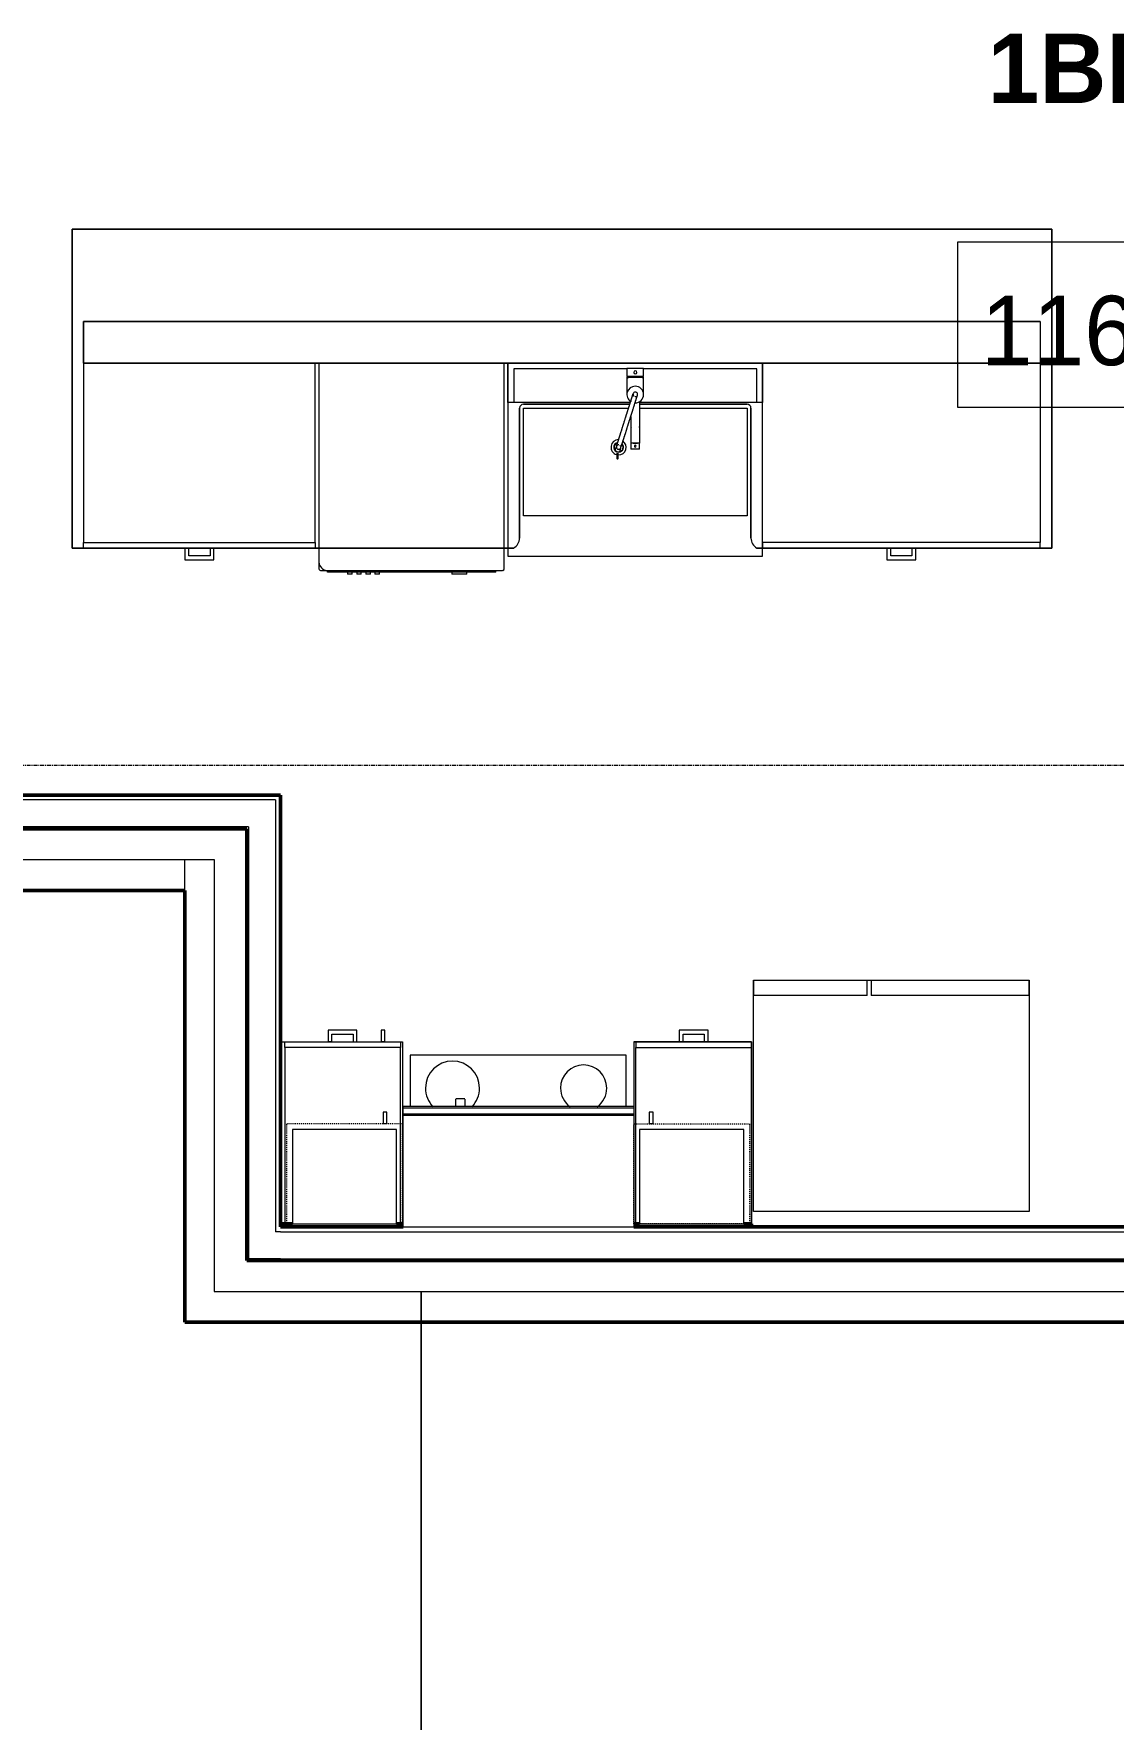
# Model space of a CAD drawing. Header units: inches. Extents: x -4218 to -1830, y 9756 to 12426.
# Drawn here: x -3774.9 to -3635, y 11723.5 to 11942.1 of the extents above; entities that cross this region are included whole.
import ezdxf

# ---------------------------------------------------------------- set-up
doc = ezdxf.new("R2010")
doc.units = ezdxf.units.IN
doc.header["$MEASUREMENT"] = 0
doc.linetypes.add('Dash', pattern=[0.25, 0.125, -0.125])
doc.linetypes.add('Grid Line 1_2_', pattern=[0.875, 0.5, -0.125, 0.125, -0.125])
for name, color, linetype, lineweight in [('0-1', 7, 'Continuous', 5), ('0-2', 252, 'Continuous', 9), ('A-AREA-IDEN', 2, 'Continuous', 9), ('A-FLOR-2', 252, 'Continuous', 9), ('A-FLOR-3', 7, 'Continuous', 9), ('A-FLOR-5', 192, 'Continuous', 9), ('A-WALL-1', 250, 'Continuous', 50), ('A-WALL-2', 10, 'Continuous', 13), ('A-WALL-3', 253, 'Continuous', 9), ('A-WALL-4', 254, 'Continuous', 9), ('A-WALL-5', 252, 'Continuous', 9), ('A-WALL-7', 90, 'Continuous', 9), ('A-WALL-8', 113, 'Continuous', 9), ('P-SANR-FIXT-1', 7, 'Continuous', 9), ('P-SANR-FIXT-2', 252, 'Continuous', 9), ('Q-CASE-1', 253, 'Continuous', 9), ('Q-CASE-2', 252, 'Continuous', 9), ('Q-CASE-3', 7, 'Continuous', 9), ('Q-CASE-5', 254, 'Continuous', 9), ('Q-CASE-6', 7, 'Dash', 9), ('Q-SPCQ-1', 7, 'Continuous', 9), ('Q-SPCQ-2', 253, 'Continuous', 9), ('Q-SPCQ-3', 252, 'Continuous', 9), ('Q-SPCQ-4', 254, 'Continuous', 9), ('Q-SPCQ-5', 90, 'Continuous', 9), ('S-GRID-1', 1, 'Grid Line 1_2_', 9)]:
    doc.layers.add(name, color=color, linetype=linetype, lineweight=lineweight)
doc.styles.add('Century Gothic', font='ufonts.com_century-gothic.ttf', dxfattribs={"height": 9})
doc.styles.add('Century Gothic_B', font='GOTHICB.TTF', dxfattribs={"height": 9})

# ---------------------------------------------------------------- blocks, each defined once
blk = doc.blocks.new('Refrigerator_-_Side-by-Side_6047 - 36_ X 30_-1372843-BACKGROUND - 1ST FLOOR')
at = {"layer": 'Q-SPCQ-1'}
for p, q in [((-17.88, 15.58), (17.87, 15.58)), ((-17.88, -14.42), (-17.88, 15.58)), ((-17.88, 15.58), (-3.13, 15.58)), ((-17.88, 15.58), (-17.88, 13.58)), ((-3.13, 13.58), (-3.13, 15.58)), ((-2.63, 15.58), (17.87, 15.58)), ((-2.63, 15.58), (-2.63, 13.58)), ((17.87, 15.58), (17.87, -14.42)), ((17.87, 13.58), (17.87, 15.58)), ((-3.13, 13.58), (-17.88, 13.58)), ((17.87, 13.58), (-2.63, 13.58)), ((17.87, -14.42), (-17.88, -14.42))]:
    blk.add_line(p, q, dxfattribs=at)
blk = doc.blocks.new('Dishwasher_15404 - 34_ counter-2817256-BACKGROUND - 1ST FLOOR')
at = {"layer": 'Q-SPCQ-1'}
for p, q in [((26.68, 0), (24, 0)), ((26.87, -22.93), (26.87, -0.2)), ((27.12, -1.09), (26.87, -1.09)), ((27.12, -1.09), (27.12, -22.91)), ((27.37, -4.82), (27.12, -4.82)), ((27.37, -4.82), (27.37, -5.81)), ((27.37, -5.81), (27.37, -6.79)), ((27.12, -6.79), (27.37, -6.79)), ((27.37, -16.15), (27.12, -16.15)), ((27.12, -16.74), (27.37, -16.74)), ((27.37, -17.33), (27.12, -17.33)), ((27.37, -16.15), (27.37, -16.74)), ((27.37, -17.33), (27.37, -17.92)), ((27.12, -17.92), (27.37, -17.92)), ((27.37, -18.51), (27.12, -18.51)), ((27.12, -19.1), (27.37, -19.1)), ((27.37, -18.51), (27.37, -19.1)), ((27.37, -19.69), (27.12, -19.69)), ((27.12, -20.28), (27.37, -20.28)), ((27.37, -19.69), (27.37, -20.28)), ((24, -24), (25.8, -24)), ((25.8, -24), (26.68, -24)), ((27.12, -22.91), (26.87, -22.91)), ((26.87, -23.8), (26.87, -22.93))]:
    blk.add_line(p, q, dxfattribs=at)
for centre, radius, start, end in [((26.68, -0.2), 0.197, 360, 90), ((26.68, -0.2), 0.197, 15, 90), ((25.8, -22.93), 1.07, 270, 0), ((26.68, -23.8), 0.197, 270, 0)]:
    blk.add_arc(centre, radius, start, end, dxfattribs=at)
at = {"layer": 'Q-SPCQ-2'}
blk.add_line((0, 0), (0, -24), dxfattribs=at)
at = {"layer": 'Q-SPCQ-3'}
for p, q in [((24, 0), (0, 0)), ((0, -24), (24, -24))]:
    blk.add_line(p, q, dxfattribs=at)
at = {"layer": 'Q-SPCQ-4'}
blk.add_line((0, 0), (0, -24), dxfattribs=at)
blk.add_line((0, 0), (0, -24), dxfattribs=at)
at = {"layer": 'Q-SPCQ-5'}
blk.add_line((0, 0), (0, -24), dxfattribs=at)
blk = doc.blocks.new('Range - 24_ x 30_-2806124-BACKGROUND - 1ST FLOOR')
at = {"layer": 'Q-SPCQ-1'}
blk.add_line((0, -22), (0.12, -22), dxfattribs=at)
for centre, radius, start, end in [((6.5, -6), 3.5, 360, 180), ((23.5, -6), 3, 0, 180), ((6.5, -6), 3.5, 180, 223.5294), ((6.5, -6), 3.5, 316.4706, 0), ((23.5, -6), 3, 180, 234.0467), ((23.5, -6), 3, 306.0252, 0), ((6.5, -6), 3.5, 261.0228, 278.9772)]:
    blk.add_arc(centre, radius, start, end, dxfattribs=at)
blk = doc.blocks.new('Base Cabinet 4 Drawer 254 - Base Cabinet 4 Drawer 254 15_-2556187-BACKGROUND - 1ST FLOOR')
at = {"layer": 'Q-CASE-1'}
for p, q in [((-6.76, -0.37), (-6.76, 0)), ((8.24, 0), (8.24, -0.37)), ((-1.14, -24), (-0.64, -24)), ((2.61, -24), (2.11, -24))]:
    blk.add_line(p, q, dxfattribs=at)
at = {"layer": 'Q-CASE-2'}
for p, q in [((-6.76, -23.25), (-6.76, -0.37)), ((8.24, -0.37), (8.24, -23.25)), ((-6.76, -23.25), (-6.76, -24)), ((8.24, -23.25), (-6.76, -23.25)), ((-6.76, -24), (8.24, -24)), ((-1.14, -24), (-0.64, -24)), ((2.61, -24), (2.11, -24)), ((8.24, -24), (8.24, -23.25))]:
    blk.add_line(p, q, dxfattribs=at)
at = {"layer": 'Q-CASE-3'}
for p, q in [((-1.14, -24), (-1.14, -25.5)), ((-0.64, -25), (-0.64, -24)), ((2.11, -24), (2.11, -25)), ((2.61, -25.5), (2.61, -24)), ((-1.14, -25.5), (2.61, -25.5)), ((2.11, -25), (-0.64, -25))]:
    blk.add_line(p, q, dxfattribs=at)
at = {"layer": 'Q-CASE-5'}
for p, q in [((-6.76, 0), (8.24, 0)), ((-1.14, -24), (-0.64, -24)), ((-1.14, -24), (-0.64, -24)), ((2.61, -24), (2.11, -24)), ((2.61, -24), (2.11, -24))]:
    blk.add_line(p, q, dxfattribs=at)
blk = doc.blocks.new('Single Door 1 Drawer 211 - 211 Base Cabinet Single Door1 Drawer 15_-2709781-BACKGROUND - 1ST FLOOR')
at = {"layer": 'Q-CASE-1'}
for p, q in [((1.73, 24), (1.24, 24)), ((-11.26, 0.37), (-11.26, 0)), ((3.74, 0), (3.74, 0.37))]:
    blk.add_line(p, q, dxfattribs=at)
at = {"layer": 'Q-CASE-2'}
for p, q in [((-11.26, 24), (3.74, 24)), ((-11.26, 23.25), (-11.26, 24)), ((3.74, 23.25), (-11.26, 23.25)), ((-11.26, 23.25), (-11.26, 0.37)), ((-5.14, 24), (-5.64, 24)), ((-2.39, 24), (-1.89, 24)), ((1.73, 24), (1.24, 24)), ((3.74, 24), (3.74, 23.25)), ((3.74, 0.37), (3.74, 23.25))]:
    blk.add_line(p, q, dxfattribs=at)
at = {"layer": 'Q-CASE-3'}
for p, q in [((-1.89, 25.5), (-5.64, 25.5)), ((-5.64, 25.5), (-5.64, 24)), ((-5.14, 24), (-5.14, 25)), ((-5.14, 25), (-2.39, 25)), ((-2.39, 25), (-2.39, 24)), ((-1.89, 24), (-1.89, 25.5)), ((1.73, 25.5), (1.24, 25.5)), ((1.24, 25.5), (1.24, 24)), ((1.73, 24), (1.73, 25.5))]:
    blk.add_line(p, q, dxfattribs=at)
at = {"layer": 'Q-CASE-5'}
blk.add_line((-11.26, 0), (3.74, 0), dxfattribs=at)
blk = doc.blocks.new('300 Series Wall Hung Cabinet_301 - 15_-2215564-BACKGROUND - 1ST FLOOR')
at = {"layer": 'Q-CASE-3'}
for p, q in [((-5.01, 14.69), (-5.5, 14.69)), ((-5.5, 14.69), (-5.5, 13.19)), ((-5.01, 13.19), (-5.5, 13.19)), ((-5.01, 13.19), (-5.01, 14.69)), ((6.75, 12.44), (-6.75, 12.44)), ((-6.75, 12.44), (-6.75, 0.19)), ((6.75, 0.19), (6.75, 12.44)), ((-6.75, 0.19), (6.75, 0.19))]:
    blk.add_line(p, q, dxfattribs=at)
at = {"layer": 'Q-CASE-6'}
for p, q in [((-7.5, 0.19), (-7.5, 13.19)), ((-7.5, 13.19), (7.5, 13.19)), ((7.5, 13.19), (7.5, 0.19)), ((7.5, 0.19), (-7.5, 0.19))]:
    blk.add_line(p, q, dxfattribs=at)
blk = doc.blocks.new('300 Series Wall Hung Cabinet_301 - 15_-2216209-BACKGROUND - 1ST FLOOR')
at = {"layer": 'Q-CASE-3'}
for p, q in [((6.75, -0.19), (-6.75, -0.19)), ((-6.75, -0.19), (-6.75, -12.44)), ((6.75, -12.44), (6.75, -0.19)), ((-6.75, -12.44), (6.75, -12.44)), ((-5.5, -13.19), (-5.01, -13.19)), ((-5.5, -13.19), (-5.5, -14.69)), ((-5.5, -14.69), (-5.01, -14.69)), ((-5.01, -14.69), (-5.01, -13.19))]:
    blk.add_line(p, q, dxfattribs=at)
at = {"layer": 'Q-CASE-6'}
for p, q in [((7.5, -0.19), (-7.5, -0.19)), ((-7.5, -0.19), (-7.5, -13.19)), ((7.5, -13.19), (7.5, -0.19)), ((-7.5, -13.19), (7.5, -13.19))]:
    blk.add_line(p, q, dxfattribs=at)
blk = doc.blocks.new('Vanity Cabinet-Double Door - 33_-2164608-BACKGROUND - 1ST FLOOR')
at = {"layer": 'Q-CASE-1'}
for p, q in [((-15.76, 0), (17.24, 0)), ((17.24, 0), (-15.76, 0))]:
    blk.add_line(p, q, dxfattribs=at)
at = {"layer": 'Q-CASE-2'}
for p, q in [((-15.76, -5.09), (-15.76, 0)), ((-15.76, 0), (-15.76, -5.09)), ((-15.01, -0.75), (-15.01, -5.09)), ((-0.34, -0.75), (-15.01, -0.75)), ((16.49, -0.75), (1.82, -0.75)), ((16.49, -5.09), (16.49, -0.75)), ((17.24, 0), (17.24, -5.09)), ((17.24, -5.09), (17.24, 0))]:
    blk.add_line(p, q, dxfattribs=at)
at = {"layer": 'Q-CASE-5'}
blk.add_line((17.24, 0), (-15.76, 0), dxfattribs=at)
blk = doc.blocks.new('Base Cabinet 3 Drawer 230 - Base Cabinet 3 Drawer 230 36_-2567957-BACKGROUND - 1ST FLOOR')
at = {"layer": 'Q-CASE-1'}
for p, q in [((-1.14, -24), (-0.64, -24)), ((2.61, -24), (2.11, -24))]:
    blk.add_line(p, q, dxfattribs=at)
at = {"layer": 'Q-CASE-2'}
for p, q in [((-17.26, -23.25), (-17.26, 0)), ((-17.26, 0), (18.74, 0)), ((18.74, 0), (18.74, -23.25)), ((-17.26, -23.25), (-17.26, -24)), ((18.74, -23.25), (-17.26, -23.25)), ((-17.26, -24), (18.74, -24)), ((-1.14, -24), (-0.64, -24)), ((2.61, -24), (2.11, -24)), ((18.74, -24), (18.74, -23.25))]:
    blk.add_line(p, q, dxfattribs=at)
at = {"layer": 'Q-CASE-3'}
for p, q in [((-1.14, -24), (-1.14, -25.5)), ((-0.64, -25), (-0.64, -24)), ((2.11, -24), (2.11, -25)), ((2.61, -25.5), (2.61, -24)), ((-1.14, -25.5), (2.61, -25.5)), ((2.11, -25), (-0.64, -25))]:
    blk.add_line(p, q, dxfattribs=at)
at = {"layer": 'Q-CASE-5'}
for p, q in [((-1.14, -24), (-0.64, -24)), ((2.61, -24), (2.11, -24))]:
    blk.add_line(p, q, dxfattribs=at)
blk = doc.blocks.new('Base Cabinet 3 Drawer 230 - Base Cabinet 3 Drawer 230 30_-2574837-BACKGROUND - 1ST FLOOR')
at = {"layer": 'Q-CASE-1'}
for p, q in [((-0.64, 24), (-1.14, 24)), ((2.11, 24), (2.61, 24))]:
    blk.add_line(p, q, dxfattribs=at)
at = {"layer": 'Q-CASE-2'}
for p, q in [((-14.26, 24), (15.74, 24)), ((-14.26, 23.25), (-14.26, 24)), ((15.74, 23.25), (-14.26, 23.25)), ((-14.26, 23.25), (-14.26, 0)), ((-0.64, 24), (-1.14, 24)), ((2.11, 24), (2.61, 24)), ((15.74, 24), (15.74, 23.25)), ((15.74, 0), (15.74, 23.25)), ((-14.26, 0), (15.74, 0))]:
    blk.add_line(p, q, dxfattribs=at)
at = {"layer": 'Q-CASE-3'}
for p, q in [((2.61, 25.5), (-1.14, 25.5)), ((-1.14, 25.5), (-1.14, 24)), ((-0.64, 24), (-0.64, 25)), ((-0.64, 25), (2.11, 25)), ((2.11, 25), (2.11, 24)), ((2.61, 24), (2.61, 25.5))]:
    blk.add_line(p, q, dxfattribs=at)
at = {"layer": 'Q-CASE-5'}
for p, q in [((-0.64, 24), (-1.14, 24)), ((2.11, 24), (2.61, 24))]:
    blk.add_line(p, q, dxfattribs=at)
blk = doc.blocks.new('30quot_MicrowaveVent_11166 - 70cm miele oven-2322118-BACKGROUND - 1ST FLOOR')
at = {"layer": 'Q-CASE-3'}
for p, q in [((-14.2, -14.49), (-14.2, 0)), ((15.68, 0), (-14.2, 0)), ((15.68, 0), (15.68, -14.49)), ((15.68, -14.49), (-14.2, -14.49)), ((-14.2, -14.61), (15.68, -14.61)), ((-14.2, -15.39), (-14.2, -14.61)), ((15.68, -14.61), (15.68, -15.39)), ((-14.2, -15.6), (-14.2, -15.39)), ((-14.2, -15.39), (15.68, -15.39)), ((-14.2, -15.6), (15.68, -15.6)), ((7.69, -16.55), (7.69, -15.63)), ((7.69, -16.6), (8.88, -16.6)), ((8.88, -15.63), (8.88, -16.55)), ((15.68, -15.39), (15.68, -15.6))]:
    blk.add_line(p, q, dxfattribs=at)
blk = doc.blocks.new('kitchen_faucet_14143 - kitchen_faucet_14143-V91-BACKGROUND - 1ST FLOOR')
at = {"layer": 'P-SANR-FIXT-1'}
for p, q in [((-7.58, 2.4), (-8.24, 2.4)), ((-8.24, 2.2), (-7.58, 2.2)), ((-7.23, 2.59), (-6.81, 2.46)), ((-6.99, 1.91), (-7.41, 2.04)), ((-6.3, 0.57), (-7.09, 0.57)), ((-7.09, -0.57), (-7.09, 0.57)), ((-2.83, 0.59), (-6.3, 0.59)), ((-6.3, 0.57), (-6.3, 0.59)), ((-6.3, 0.42), (-6.3, 0.5)), ((-6.3, 0.3), (-6.3, 0.4)), ((-6.3, 0.29), (-6.3, 0.15)), ((-6.3, 0.15), (-6.3, 0.29)), ((-6.3, 0.15), (-6.3, -0.15)), ((-6.3, -0.15), (-6.3, 0.15)), ((-3.97, 0.59), (-4.89, 0.59)), ((-0.9, 0.59), (-0.94, 0.59)), ((2.26, 1.08), (0, 1.08)), ((2.34, 1.02), (2.1, 1.02)), ((2.26, 1.08), (2.26, -1.08)), ((3.44, 1.08), (2.34, 1.08)), ((2.34, -1.08), (2.34, 1.08)), ((3.44, 1.08), (3.44, -1.08)), ((-7.09, -0.57), (-6.3, -0.57)), ((-6.3, -0.15), (-6.3, -0.29)), ((-6.3, -0.29), (-6.3, -0.15)), ((-6.3, -0.4), (-6.3, -0.3)), ((-6.3, -0.5), (-6.3, -0.42)), ((-6.3, -0.59), (-6.3, -0.51)), ((-6.3, -0.59), (-0.9, -0.59)), ((-4.89, -0.59), (-3.97, -0.59)), ((0, -1.08), (2.26, -1.08)), ((2.1, -1.02), (2.34, -1.02)), ((2.34, -1.08), (3.44, -1.08))]:
    blk.add_line(p, q, dxfattribs=at)
at = {"layer": 'P-SANR-FIXT-1', "flags": 128}
for points in [[(-6.52, 2.15), (-6.53, 2.23), (-6.56, 2.3), (-6.61, 2.36), (-6.67, 2.41), (-6.74, 2.44), (-6.82, 2.45), (-6.9, 2.44), (-6.97, 2.41), (-7.03, 2.36), (-7.08, 2.3), (-7.1, 2.23), (-7.11, 2.15)], [(-6.73, 2.43), (-6.73, 2.43), (-6.73, 2.43), (-6.73, 2.43), (-6.72, 2.43), (-6.72, 2.43), (-6.72, 2.43), (-6.71, 2.43), (-6.71, 2.43), (-6.7, 2.42), (-6.69, 2.42), (-6.68, 2.42), (-6.53, 2.37), (-6.52, 2.37), (-6.5, 2.36), (-6.48, 2.35), (-6.46, 2.35), (-6.44, 2.34), (-6.42, 2.33), (-6.39, 2.33), (-6.37, 2.32), (-6.34, 2.31), (-6.32, 2.3), (-6.29, 2.3), (-6.27, 2.29), (-6.24, 2.28), (-6.21, 2.27), (-6.18, 2.26), (-6.15, 2.25), (-6.12, 2.24), (-6.09, 2.23), (-6.06, 2.22), (-6.03, 2.21), (-5.99, 2.2), (-5.96, 2.19), (-5.92, 2.18), (-5.89, 2.17), (-5.85, 2.16), (-5.81, 2.14), (-5.78, 2.13), (-5.74, 2.12), (-5.7, 2.11), (-5.66, 2.1), (-5.62, 2.08), (-5.58, 2.07), (-5.53, 2.06), (-5.49, 2.04), (-5.45, 2.03), (-5.4, 2.01), (-5.36, 2), (-5.31, 1.99), (-5.27, 1.97), (-5.22, 1.96), (-5.17, 1.94), (-5.12, 1.93), (-5.07, 1.91), (-5.02, 1.9), (-4.97, 1.88), (-4.92, 1.86), (-4.87, 1.85), (-4.82, 1.83), (-4.77, 1.81), (-4.71, 1.8), (-4.66, 1.78), (-4.61, 1.76), (-4.55, 1.75), (-4.5, 1.73), (-4.44, 1.71), (-4.39, 1.69), (-4.33, 1.68), (-4.27, 1.66), (-4.22, 1.64), (-4.16, 1.62), (-4.1, 1.6), (-4.04, 1.59), (-3.99, 1.57), (-3.93, 1.55), (-3.87, 1.53), (-3.81, 1.51), (-3.75, 1.49), (-3.69, 1.47), (-3.63, 1.46), (-3.57, 1.44), (-3.51, 1.42), (-3.45, 1.4), (-3.39, 1.38), (-3.33, 1.36), (-3.27, 1.34), (-3.21, 1.32), (-3.15, 1.31), (-3.09, 1.29), (-3.03, 1.27), (-2.97, 1.25), (-2.92, 1.23), (-2.86, 1.21), (-2.8, 1.19), (-2.74, 1.17), (-2.68, 1.16), (-2.62, 1.14), (-2.56, 1.12), (-2.51, 1.1), (-1.88, 0.9), (-1.83, 0.89), (-1.78, 0.87), (-1.73, 0.85), (-1.67, 0.84), (-1.62, 0.82), (-1.4, 0.75), (-1.35, 0.74), (-1.3, 0.72), (-1.26, 0.71), (-1.21, 0.69), (-1.17, 0.68), (-1.12, 0.66), (-1.08, 0.65), (-1.04, 0.64), (-1, 0.62), (-0.96, 0.61), (-0.92, 0.6), (-0.88, 0.59), (-0.84, 0.57), (-0.8, 0.56), (-0.76, 0.55), (-0.73, 0.54), (-0.69, 0.53), (-0.66, 0.52), (-0.62, 0.51), (-0.59, 0.5), (-0.56, 0.49), (-0.52, 0.47), (-0.49, 0.47), (-0.46, 0.46), (-0.43, 0.45), (-0.4, 0.44), (-0.38, 0.43), (-0.35, 0.42), (-0.32, 0.41), (-0.3, 0.4), (-0.27, 0.4), (-0.25, 0.39), (-0.22, 0.38), (-0.2, 0.37), (-0.18, 0.37), (-0.16, 0.36), (-0.14, 0.35), (-0.12, 0.35), (-0.1, 0.34), (-0.08, 0.34), (-0.06, 0.33), (-0.05, 0.32), (-0.03, 0.32), (-0.02, 0.32), (0, 0.31), (0.01, 0.31), (0.02, 0.3), (0.03, 0.3), (0.04, 0.3), (0.05, 0.29), (0.06, 0.29), (0.07, 0.29), (0.08, 0.28), (0.09, 0.28), (0.09, 0.28), (0.1, 0.28), (0.1, 0.28), (0.11, 0.28), (0.11, 0.28), (0.11, 0.27), (0.11, 0.27), (0.11, 0.27)], [(-7.11, 2.15), (-7.1, 2.08), (-7.08, 2), (-7.03, 1.94), (-6.97, 1.9), (-6.9, 1.87), (-6.82, 1.86), (-6.74, 1.87), (-6.67, 1.9), (-6.61, 1.94), (-6.56, 2)], [(-6.91, 1.87), (-6.91, 1.87), (-6.91, 1.87), (-6.9, 1.87), (-6.9, 1.87), (-6.9, 1.87), (-6.89, 1.87), (-6.89, 1.86), (-6.88, 1.86), (-6.88, 1.86), (-6.87, 1.86), (-6.86, 1.86), (-6.71, 1.81), (-6.69, 1.8), (-6.68, 1.8), (-6.51, 1.75), (-6.49, 1.74), (-6.46, 1.73), (-6.43, 1.72), (-6.41, 1.71), (-6.38, 1.7), (-6.35, 1.69), (-6.32, 1.68), (-6.29, 1.67), (-6.26, 1.66), (-6.22, 1.65), (-6.19, 1.64), (-6.16, 1.63), (-6.12, 1.62), (-6.09, 1.61), (-6.05, 1.6), (-6.01, 1.59), (-5.98, 1.58), (-5.94, 1.56), (-5.9, 1.55), (-5.86, 1.54), (-5.82, 1.53), (-5.78, 1.51), (-5.74, 1.5), (-5.69, 1.49), (-5.65, 1.47), (-5.61, 1.46), (-5.56, 1.45), (-5.52, 1.43), (-5.47, 1.42), (-5.42, 1.4), (-5.38, 1.39), (-5.33, 1.37), (-5.28, 1.36), (-5.23, 1.34), (-5.18, 1.33), (-4.48, 1.1), (-4.42, 1.09), (-4.36, 1.07), (-4.31, 1.05), (-4.25, 1.03), (-4.19, 1.01), (-4.13, 0.99), (-4.07, 0.98), (-4.02, 0.96), (-3.96, 0.94), (-3.9, 0.92), (-3.84, 0.9), (-3.78, 0.88), (-3.72, 0.86), (-3.66, 0.85), (-3.6, 0.83), (-3.54, 0.81), (-3.48, 0.79), (-3.42, 0.77), (-3.36, 0.75), (-3.3, 0.73), (-3.24, 0.71), (-3.18, 0.69), (-3.12, 0.68), (-3.06, 0.66), (-3, 0.64), (-2.94, 0.62), (-2.88, 0.6), (-2.83, 0.58), (-2.77, 0.56), (-2.71, 0.55), (-2.65, 0.53), (-2.03, 0.33), (-1.98, 0.32), (-1.93, 0.3), (-1.88, 0.28), (-1.83, 0.27), (-1.78, 0.25), (-1.54, 0.18), (-1.49, 0.16), (-1.45, 0.15), (-1.4, 0.13), (-1.36, 0.12), (-1.31, 0.1), (-1.27, 0.09), (-1.23, 0.08), (-1.18, 0.06), (-1.14, 0.05), (-1.1, 0.04), (-1.06, 0.03), (-1.03, 0.01), (-0.99, 0), (-0.95, -0.01), (-0.91, -0.02), (-0.88, -0.03), (-0.84, -0.04), (-0.81, -0.05), (-0.77, -0.07), (-0.74, -0.08), (-0.71, -0.09), (-0.68, -0.1), (-0.65, -0.11), (-0.62, -0.11), (-0.59, -0.12), (-0.56, -0.13), (-0.53, -0.14), (-0.51, -0.15), (-0.48, -0.16), (-0.45, -0.17), (-0.43, -0.17), (-0.41, -0.18), (-0.38, -0.19), (-0.36, -0.2), (-0.34, -0.2), (-0.32, -0.21), (-0.3, -0.21), (-0.28, -0.22), (-0.26, -0.23), (-0.25, -0.23), (-0.23, -0.24), (-0.21, -0.24), (-0.2, -0.25), (-0.18, -0.25), (-0.17, -0.26), (-0.16, -0.26), (-0.15, -0.26), (-0.14, -0.27), (-0.13, -0.27), (-0.12, -0.27), (-0.11, -0.28), (-0.1, -0.28), (-0.09, -0.28), (-0.09, -0.28), (-0.08, -0.28), (-0.08, -0.29), (-0.07, -0.29), (-0.07, -0.29), (-0.07, -0.29), (-0.07, -0.29), (-0.06, -0.29)], [(-0.27, 0.02), (-0.27, -0.06), (-0.24, -0.13), (-0.2, -0.2), (-0.15, -0.25), (-0.08, -0.28), (0, -0.3), (0.08, -0.3), (0.15, -0.28), (0.21, -0.23), (0.27, -0.18)], [(0.27, -0.18), (0.3, -0.11), (0.32, -0.03), (0.31, 0.04), (0.29, 0.12), (0.25, 0.18), (0.19, 0.23), (0.13, 0.27), (0.05, 0.29), (-0.03, 0.28), (-0.1, 0.26), (-0.17, 0.22), (-0.22, 0.16)]]:
    blk.add_lwpolyline(points, dxfattribs=at)
at = {"layer": 'P-SANR-FIXT-1'}
for centre, radius, start, end in [((-6.83, 2.16), 0.984, 176.3754, 180), ((-6.83, 2.16), 0.984, 0, 165), ((-6.83, 2.16), 0.63, 10.3084, 180), ((-6.83, 2.16), 0.591, 132.8835, 180), ((-6.83, 2.16), 0.591, 14.7648, 132.8835), ((-6.83, 2.16), 0.984, 180, 325.3711), ((-6.83, 2.16), 0.63, 180, 315), ((-6.83, 2.16), 0.591, 180, 191.3603), ((-6.83, 2.16), 0.591, 191.3603, 312.7731), ((-6.69, 0), 0.118, 0, 180), ((-6.83, 2.16), 0.984, 359.8124, 360), ((0, 0), 1.08, 177.6189, 180), ((0, 0), 1.08, 0, 147.4712), ((2.88, 0), 0.197, 360, 180), ((-6.69, 0), 0.118, 180, 360), ((0, 0), 1.08, 180, 360), ((2.88, 0), 0.197, 180, 360)]:
    blk.add_arc(centre, radius, start, end, dxfattribs=at)
for centre, major_axis, ratio, start_param, end_param in [((-8.24, 2.3), (0, 0.0984), 0.984808, 4.712389, 7.853982), ((-8.24, 2.3), (0, 0.0984), 0.984808, 1.570796, 4.712389), ((-3.97, 0), (0, 0.591), 0.906308, 6.021386, 6.806784), ((-3.97, 0), (0, 0.591), 0.906308, 2.617994, 3.403392)]:
    blk.add_ellipse(centre, major_axis=major_axis, ratio=ratio, start_param=start_param, end_param=end_param, dxfattribs=at)
blk = doc.blocks.new('Stainless Steel Farmhous Kitchen Sink - Stainless Steel Farmhous Kitchen Sink-V92-BACKGROUND - 1ST FLOOR')
at = {"layer": 'P-SANR-FIXT-1'}
for p, q in [((-33, 22.2), (-33, 21.15)), ((0, 22.2), (-33, 22.2)), ((0, 21.15), (0, 22.2)), ((-31, 3), (-31, 16.96)), ((-31, 16.96), (-2, 16.96)), ((-2, 16.96), (-2, 3)), ((-17.08, 3), (-31, 3)), ((-2, 3), (-15.65, 3))]:
    blk.add_line(p, q, dxfattribs=at)
at = {"layer": 'P-SANR-FIXT-2'}
for p, q in [((-33, 21.15), (-33, 2.25)), ((0, 2.27), (0, 21.15)), ((-33, 2.25), (-17.09, 2.25)), ((-15.89, 2.25), (0, 2.25))]:
    blk.add_line(p, q, dxfattribs=at)
blk = doc.blocks.new('CTR - 1st Phase - Unit Layouts_rvt-1-BACKGROUND - 1ST FLOOR')
at = {"layer": 'A-WALL-1'}
for p, q in [((-3741.39, 11787.74), (-3742.95, 11787.74)), ((-3742.95, 11787.74), (-3742.95, 11787.36)), ((-3742.95, 11787.36), (-3727.02, 11787.36)), ((-3727.02, 11787.74), (-3727.89, 11787.74)), ((-3696.39, 11787.74), (-3697.14, 11787.74)), ((-3697.14, 11787.36), (-3681.89, 11787.36)), ((-3681.89, 11787.74), (-3682.89, 11787.74)), ((-3681.89, 11787.36), (-3681.89, 11787.74))]:
    blk.add_line(p, q, dxfattribs=at)
at = {"layer": 'A-WALL-3'}
for p, q in [((-3644.45, 11904.74), (-3768.45, 11904.74)), ((-3768.45, 11899.36), (-3768.45, 11904.74)), ((-3644.45, 11904.74), (-3644.45, 11899.36)), ((-3768.45, 11899.36), (-3737.95, 11899.36)), ((-3713.95, 11899.36), (-3713.45, 11899.36)), ((-3680.45, 11899.36), (-3644.45, 11899.36)), ((-3742.95, 11787.36), (-3742.95, 11787.74)), ((-3742.95, 11787.36), (-3727.02, 11787.36)), ((-3697.14, 11787.36), (-3681.89, 11787.36))]:
    blk.add_line(p, q, dxfattribs=at)
at = {"layer": 'A-WALL-4'}
blk.add_line((-3713.45, 11899.36), (-3680.45, 11899.36), dxfattribs=at)
at = {"layer": 'A-WALL-5'}
for p, q in [((-3768.45, 11904.74), (-3644.45, 11904.74)), ((-3768.45, 11904.74), (-3768.45, 11899.36)), ((-3644.45, 11904.74), (-3644.45, 11899.36)), ((-3644.45, 11899.36), (-3768.45, 11899.36)), ((-3741.39, 11787.74), (-3742.95, 11787.74)), ((-3727.02, 11787.74), (-3727.89, 11787.74)), ((-3696.39, 11787.74), (-3697.14, 11787.74)), ((-3681.89, 11787.74), (-3682.89, 11787.74)), ((-3681.89, 11787.74), (-3681.89, 11787.36))]:
    blk.add_line(p, q, dxfattribs=at)
at = {"layer": 'A-WALL-7'}
blk.add_line((-3737.95, 11899.36), (-3713.95, 11899.36), dxfattribs=at)
at = {"layer": 'A-WALL-8'}
for p, q in [((-3642.95, 11916.74), (-3769.93, 11916.74)), ((-3769.93, 11916.74), (-3769.93, 11875.36)), ((-3769.93, 11875.36), (-3769.93, 11916.74)), ((-3769.93, 11916.74), (-3642.95, 11916.74)), ((-3642.95, 11875.36), (-3642.95, 11916.74)), ((-3642.95, 11916.74), (-3642.95, 11875.36)), ((-3711.95, 11876.67), (-3711.95, 11893.52)), ((-3711.95, 11893.52), (-3711.95, 11876.67)), ((-3711.45, 11894.02), (-3697.64, 11894.02)), ((-3697.64, 11894.02), (-3711.45, 11894.02)), ((-3696.36, 11894.02), (-3682.45, 11894.02)), ((-3682.45, 11894.02), (-3696.36, 11894.02)), ((-3681.95, 11893.52), (-3681.95, 11876.67)), ((-3681.95, 11876.67), (-3681.95, 11893.52)), ((-3769.93, 11875.36), (-3712.71, 11875.36)), ((-3712.71, 11875.36), (-3769.93, 11875.36)), ((-3681.19, 11875.36), (-3642.95, 11875.36)), ((-3642.95, 11875.36), (-3681.19, 11875.36)), ((-3742.95, 11787.74), (-3742.95, 11811.36)), ((-3742.95, 11811.36), (-3727.14, 11811.36)), ((-3742.95, 11811.36), (-3742.95, 11787.74)), ((-3742.95, 11811.36), (-3727.14, 11811.36)), ((-3727.14, 11811.36), (-3727.14, 11787.74)), ((-3727.14, 11811.36), (-3727.14, 11787.74)), ((-3681.89, 11811.36), (-3697.14, 11811.36)), ((-3697.14, 11811.36), (-3697.14, 11802.96)), ((-3697.14, 11811.36), (-3697.14, 11802.96)), ((-3697.14, 11811.36), (-3681.89, 11811.36)), ((-3681.89, 11787.74), (-3681.89, 11811.36)), ((-3681.89, 11811.36), (-3681.89, 11787.74)), ((-3698.14, 11809.61), (-3726.14, 11809.61)), ((-3726.14, 11809.61), (-3726.14, 11802.96)), ((-3698.14, 11809.61), (-3726.14, 11809.61)), ((-3726.14, 11809.61), (-3726.14, 11802.96)), ((-3698.14, 11802.96), (-3698.14, 11809.61)), ((-3698.14, 11802.96), (-3698.14, 11809.61)), ((-3726.14, 11801.97), (-3726.14, 11801.85)), ((-3726.14, 11801.97), (-3726.14, 11801.85)), ((-3698.14, 11801.85), (-3698.14, 11801.97)), ((-3698.14, 11801.85), (-3698.14, 11801.97)), ((-3697.14, 11802.91), (-3697.14, 11802.76)), ((-3697.14, 11802.76), (-3697.14, 11801.97)), ((-3697.14, 11801.97), (-3697.14, 11801.85)), ((-3697.14, 11801.97), (-3697.14, 11801.85)), ((-3742.95, 11787.36), (-3742.95, 11787.74)), ((-3742.95, 11787.74), (-3742.95, 11787.36)), ((-3727.14, 11787.36), (-3742.95, 11787.36)), ((-3727.14, 11787.36), (-3742.95, 11787.36)), ((-3727.14, 11787.74), (-3727.14, 11787.36)), ((-3727.14, 11787.74), (-3727.14, 11787.36)), ((-3697.14, 11787.36), (-3681.89, 11787.36)), ((-3697.14, 11787.36), (-3681.89, 11787.36)), ((-3681.89, 11787.36), (-3681.89, 11787.74)), ((-3681.89, 11787.74), (-3681.89, 11787.36))]:
    blk.add_line(p, q, dxfattribs=at)
for centre, radius, start, end in [((-3711.45, 11893.52), 0.5, 90, 180), ((-3711.45, 11893.52), 0.5, 90, 180), ((-3682.45, 11893.52), 0.5, 0, 90), ((-3682.45, 11893.52), 0.5, 0, 90), ((-3713.45, 11876.67), 1.5, 299.4904, 0), ((-3713.45, 11876.67), 1.5, 299.4904, 0), ((-3680.45, 11876.67), 1.5, 180, 240.5096), ((-3680.45, 11876.67), 1.5, 180, 240.5096)]:
    blk.add_arc(centre, radius, start, end, dxfattribs=at)
at = {"layer": '0-2'}
for name, p, rotation in [('Base Cabinet 3 Drawer 230 - Base Cabinet 3 Drawer 230 30_-2574837-BACKGROUND - 1ST FLOOR', (-3752.71, 11899.36), 180), ('Dishwasher_15404 - 34_ counter-2817256-BACKGROUND - 1ST FLOOR', (-3713.95, 11899.36), 270.0000000000028), ('kitchen_faucet_14143 - kitchen_faucet_14143-V91-BACKGROUND - 1ST FLOOR', (-3696.95, 11895.28), 90.0000000000065), ('Stainless Steel Farmhous Kitchen Sink - Stainless Steel Farmhous Kitchen Sink-V92-BACKGROUND - 1ST FLOOR', (-3713.45, 11896.52), 180), ('Base Cabinet 4 Drawer 254 - Base Cabinet 4 Drawer 254 15_-2556187-BACKGROUND - 1ST FLOOR', (-3688.65, 11787.36), 180), ('30quot_MicrowaveVent_11166 - 70cm miele oven-2322118-BACKGROUND - 1ST FLOOR', (-3711.34, 11787.36), 180), ('300 Series Wall Hung Cabinet_301 - 15_-2216209-BACKGROUND - 1ST FLOOR', (-3734.64, 11787.55), 180)]:
    blk.add_blockref(name, p, dxfattribs=dict(at, rotation=rotation))
for name, p in [('Vanity Cabinet-Double Door - 33_-2164608-BACKGROUND - 1ST FLOOR', (-3697.69, 11899.36)), ('Base Cabinet 3 Drawer 230 - Base Cabinet 3 Drawer 230 36_-2567957-BACKGROUND - 1ST FLOOR', (-3663.19, 11899.36)), ('Refrigerator_-_Side-by-Side_6047 - 36_ X 30_-1372843-BACKGROUND - 1ST FLOOR', (-3663.76, 11803.79)), ('Single Door 1 Drawer 211 - 211 Base Cabinet Single Door1 Drawer 15_-2709781-BACKGROUND - 1ST FLOOR', (-3731.13, 11787.36)), ('Range - 24_ x 30_-2806124-BACKGROUND - 1ST FLOOR', (-3727.14, 11811.36)), ('300 Series Wall Hung Cabinet_301 - 15_-2215564-BACKGROUND - 1ST FLOOR', (-3689.64, 11787.55))]:
    blk.add_blockref(name, p, dxfattribs=at)
blk = doc.blocks.new('CTR - 1st Phase - Common Walls_rvt-1-BACKGROUND - 1ST FLOOR')
at = {"layer": 'A-WALL-1'}
for p, q in [((-3742.95, 11843.36), (-3823.82, 11843.36)), ((-3742.95, 11842.74), (-3742.95, 11843.36)), ((-3742.95, 11838.99), (-3742.95, 11842.74)), ((-3823.82, 11838.99), (-3747.32, 11838.99)), ((-3747.32, 11838.99), (-3747.32, 11782.99)), ((-3742.95, 11787.36), (-3742.95, 11838.99)), ((-3727.02, 11787.36), (-3742.95, 11787.36)), ((-3467.77, 11787.36), (-3697.14, 11787.36)), ((-3747.32, 11782.99), (-3747.07, 11782.99)), ((-3747.07, 11782.99), (-3742.95, 11782.99)), ((-3742.95, 11782.99), (-3203.32, 11782.99))]:
    blk.add_line(p, q, dxfattribs=at)
at = {"layer": 'A-WALL-2'}
for p, q in [((-3743.57, 11842.74), (-3823.82, 11842.74)), ((-3743.57, 11842.74), (-3743.57, 11839.24)), ((-3747.07, 11839.24), (-3823.82, 11839.24)), ((-3747.07, 11839.24), (-3747.07, 11838.99)), ((-3747.07, 11838.99), (-3747.07, 11783.24)), ((-3743.57, 11839.24), (-3743.57, 11838.99)), ((-3743.57, 11838.99), (-3743.57, 11786.74)), ((-3742.95, 11786.74), (-3743.57, 11786.74)), ((-3742.95, 11786.74), (-3467.15, 11786.74)), ((-3743.57, 11783.24), (-3747.07, 11783.24)), ((-3742.95, 11783.24), (-3743.57, 11783.24)), ((-3742.95, 11783.24), (-3467.15, 11783.24))]:
    blk.add_line(p, q, dxfattribs=at)
at = {"layer": 'A-WALL-3'}
for p, q in [((-3819.32, 11838.99), (-3747.32, 11838.99)), ((-3747.32, 11838.99), (-3747.32, 11782.99)), ((-3742.95, 11787.74), (-3742.95, 11810.86)), ((-3727.02, 11787.36), (-3727.14, 11787.36)), ((-3742.95, 11782.99), (-3747.32, 11782.99)), ((-3742.95, 11782.99), (-3203.32, 11782.99))]:
    blk.add_line(p, q, dxfattribs=at)
at = {"layer": 'A-WALL-4'}
for p, q in [((-3742.95, 11810.86), (-3742.95, 11811.36)), ((-3742.95, 11787.36), (-3742.95, 11787.74)), ((-3727.14, 11787.36), (-3742.95, 11787.36)), ((-3681.89, 11787.36), (-3697.14, 11787.36))]:
    blk.add_line(p, q, dxfattribs=at)
at = {"layer": 'A-WALL-5'}
for p, q in [((-3742.95, 11843.36), (-3823.2, 11843.36)), ((-3742.95, 11843.36), (-3742.95, 11838.99)), ((-3742.95, 11811.36), (-3742.95, 11838.99)), ((-3467.77, 11787.36), (-3681.89, 11787.36))]:
    blk.add_line(p, q, dxfattribs=at)
blk = doc.blocks.new('CTR - 1st Phase -Stairs _ Elevators_rvt-1-BACKGROUND - 1ST FLOOR')
at = {"layer": 'A-FLOR-2'}
for p, q in [((-3724.72, 11778.99), (-3724.72, 11774.99)), ((-3724.72, 11774.99), (-3724.72, 11778.99))]:
    blk.add_line(p, q, dxfattribs=at)
at = {"layer": 'A-FLOR-3'}
for p, q in [((-3724.72, 11774.99), (-3724.72, 11550.99)), ((-3724.72, 11550.99), (-3724.72, 11774.99))]:
    blk.add_line(p, q, dxfattribs=at)
at = {"layer": 'A-WALL-1'}
for p, q in [((-3755.32, 11838.99), (-3819.32, 11838.99)), ((-3747.32, 11838.99), (-3755.32, 11838.99)), ((-3747.32, 11782.99), (-3747.32, 11838.99)), ((-3819.32, 11830.99), (-3755.32, 11830.99)), ((-3755.32, 11830.99), (-3755.32, 11774.99)), ((-3203.32, 11782.99), (-3747.32, 11782.99)), ((-3755.32, 11774.99), (-3747.32, 11774.99)), ((-3747.32, 11774.99), (-3211.32, 11774.99))]:
    blk.add_line(p, q, dxfattribs=at)
at = {"layer": 'A-WALL-3'}
blk.add_line((-3755.32, 11830.99), (-3755.32, 11834.99), dxfattribs=at)
at = {"layer": 'A-WALL-5'}
for p, q in [((-3819.32, 11830.99), (-3755.32, 11830.99)), ((-3724.72, 11774.99), (-3724.72, 11778.99)), ((-3724.72, 11774.99), (-3211.32, 11774.99))]:
    blk.add_line(p, q, dxfattribs=at)

msp = doc.modelspace()

# ---------------------------------------------------------------- linework, layer by layer
at = {"layer": 'A-AREA-IDEN', "flags": 128}
msp.add_lwpolyline([(-3655.14, 11915.09), (-3570.64, 11915.09), (-3570.64, 11893.6), (-3655.14, 11893.6)], close=True, dxfattribs=at)
at = {"layer": 'A-FLOR-5'}
for p, q in [((-3823.78, 11834.99), (-3751.52, 11834.99)), ((-3751.52, 11834.99), (-3751.52, 11778.99)), ((-3751.52, 11778.99), (-3211.32, 11778.99))]:
    msp.add_line(p, q, dxfattribs=at)
at = {"layer": 'S-GRID-1'}
msp.add_line((-1830.2, 11847.19), (-4168.71, 11847.19), dxfattribs=at)

# ---------------------------------------------------------------- block references
at = {"layer": '0-1'}
for name in ['CTR - 1st Phase -Stairs _ Elevators_rvt-1-BACKGROUND - 1ST FLOOR', 'CTR - 1st Phase - Unit Layouts_rvt-1-BACKGROUND - 1ST FLOOR', 'CTR - 1st Phase - Common Walls_rvt-1-BACKGROUND - 1ST FLOOR']:
    msp.add_blockref(name, (0, 0), dxfattribs=at)

# ---------------------------------------------------------------- texts
at = {"layer": 'A-AREA-IDEN', "char_height": 9, "attachment_point": 1}
for s, insert, width, style in [('1BD D - ADA', (-3651.27, 11942.07), 92.718, 'Century Gothic_B'), ('116 - (694 SF)', (-3652.14, 11908.09), 94.839, 'Century Gothic')]:
    msp.add_mtext(s, dxfattribs=dict(at, insert=insert, width=width, style=style))

doc.saveas('drawing.dxf')
